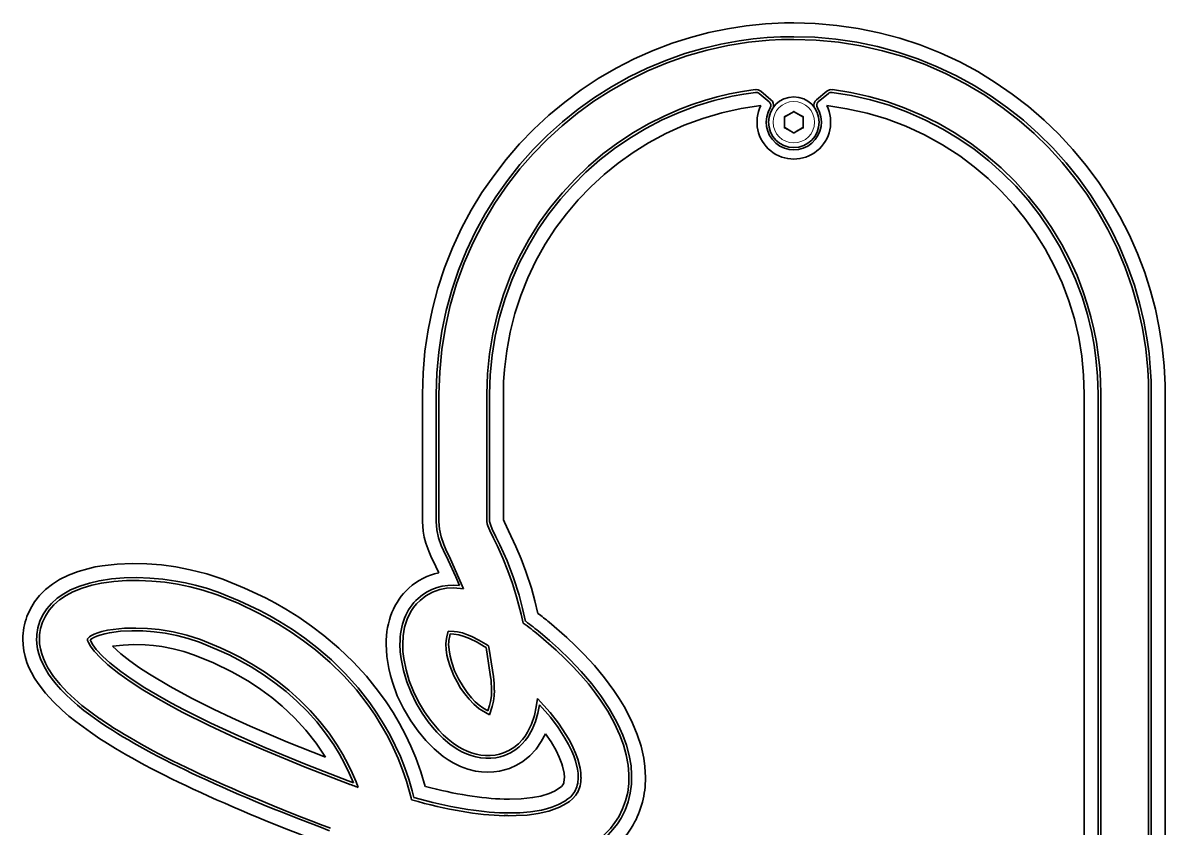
# Model space of a CAD drawing. Extents: x 157 to 1229, y 75 to 1118.
# Drawn here: x 156.6 to 280.7, y 448 to 535.4 of the extents above; entities that cross this region are included whole.
import ezdxf

# ---------------------------------------------------------------- set-up
doc = ezdxf.new("R2010")
doc.units = 0

msp = doc.modelspace()

# ---------------------------------------------------------------- linework, layer by layer
at = {"color": 7, "lineweight": 35, "ltscale": 0.035866}
for p, q in [((237.66, 526.83), (236.56, 527.75)), ((237.85, 527.06), (236.75, 527.98)), ((242.8, 527.06), (243.91, 527.98))]:
    msp.add_line(p, q, dxfattribs=at)
at = {"color": 7, "lineweight": 35, "ltscale": 0.035867}
msp.add_line((242.99, 526.83), (244.1, 527.75), dxfattribs=at)
at = {"color": 7, "lineweight": 13, "ltscale": 0.027423}
for p, q in [((239.28, 525.17), (239.28, 524.07)), ((241.38, 524.07), (241.38, 525.17))]:
    msp.add_line(p, q, dxfattribs=at)
at = {"color": 7, "lineweight": 13, "ltscale": 0.00125}
for p, q in [((239.28, 525.17), (239.33, 525.17)), ((241.38, 525.17), (241.33, 525.17)), ((239.28, 524.07), (239.33, 524.07)), ((240.28, 523.44), (240.3, 523.48)), ((240.38, 523.44), (240.35, 523.48)), ((241.38, 524.07), (241.33, 524.07))]:
    msp.add_line(p, q, dxfattribs=at)
at = {"color": 7, "lineweight": 13, "ltscale": 0.027425}
for p, q in [((240.28, 525.8), (239.33, 525.26)), ((241.33, 525.26), (240.38, 525.8))]:
    msp.add_line(p, q, dxfattribs=at)
at = {"color": 7, "lineweight": 13, "ltscale": 0.001249}
for p, q in [((239.33, 525.26), (239.35, 525.21)), ((241.33, 525.26), (241.3, 525.21)), ((239.33, 523.99), (239.35, 524.03)), ((241.33, 523.99), (241.3, 524.03))]:
    msp.add_line(p, q, dxfattribs=at)
at = {"color": 7, "lineweight": 35, "ltscale": 0.027423}
for p, q in [((239.33, 525.17), (239.33, 524.07)), ((241.33, 524.07), (241.33, 525.17))]:
    msp.add_line(p, q, dxfattribs=at)
at = {"color": 7, "lineweight": 35, "ltscale": 0.027424}
for p, q in [((240.3, 525.76), (239.35, 525.21)), ((241.3, 525.21), (240.35, 525.76)), ((239.35, 524.03), (240.3, 523.48)), ((240.35, 523.48), (241.3, 524.03))]:
    msp.add_line(p, q, dxfattribs=at)
at = {"color": 7, "lineweight": 13, "ltscale": 0.001251}
for p, q in [((240.28, 525.8), (240.3, 525.76)), ((240.38, 525.8), (240.35, 525.76))]:
    msp.add_line(p, q, dxfattribs=at)
at = {"color": 7, "lineweight": 13, "ltscale": 0.000749242}
msp.add_line((241.3, 525.15), (241.3, 525.18), dxfattribs=at)
at = {"color": 7, "lineweight": 13, "ltscale": 0.027424}
for p, q in [((239.33, 523.99), (240.28, 523.44)), ((240.38, 523.44), (241.33, 523.99))]:
    msp.add_line(p, q, dxfattribs=at)
at = {"color": 7, "lineweight": 13, "ltscale": 0.000750767}
msp.add_line((239.36, 524.09), (239.36, 524.06), dxfattribs=at)
at = {"color": 7, "lineweight": 35, "ltscale": 0.346059}
for p, q in [((200, 481.25), (200, 495.09)), ((201.5, 481.25), (201.5, 495.09)), ((201.8, 481.25), (201.8, 495.09)), ((207, 481.25), (207, 495.09)), ((207.3, 481.25), (207.3, 495.09))]:
    msp.add_line(p, q, dxfattribs=at)
at = {"color": 7, "lineweight": 35, "ltscale": 0.341771}
msp.add_line((208.8, 495.09), (208.8, 481.42), dxfattribs=at)
at = {"color": 7, "lineweight": 35}
for p, q in [((271.86, 388.8), (271.86, 495.09)), ((273.36, 495.09), (273.36, 388.8)), ((273.66, 495.09), (273.66, 388.8)), ((278.85, 495.09), (278.85, 388.8)), ((279.15, 495.09), (279.15, 388.8)), ((280.65, 495.09), (280.65, 388.8))]:
    msp.add_line(p, q, dxfattribs=at)
at = {"color": 7, "lineweight": 35, "ltscale": 0.019453}
msp.add_line((201.78, 475.68), (201.44, 476.38), dxfattribs=at)
at = {"color": 7, "lineweight": 35, "ltscale": 0.088133}
msp.add_line((204.48, 473.95), (203.06, 477.17), dxfattribs=at)
at = {"color": 7, "lineweight": 35, "ltscale": 0.015926}
msp.add_line((202.81, 469.35), (202.64, 468.73), dxfattribs=at)
at = {"color": 7, "lineweight": 35, "ltscale": 0.01593}
msp.add_line((203.44, 469.32), (202.81, 469.35), dxfattribs=at)
at = {"color": 7, "lineweight": 35, "ltscale": 0.009956}
msp.add_line((202.93, 468.65), (203.03, 469.04), dxfattribs=at)
at = {"color": 7, "lineweight": 35, "ltscale": 0.009958}
msp.add_line((203.03, 469.04), (203.43, 469.02), dxfattribs=at)
at = {"color": 7, "lineweight": 35, "ltscale": 0.005572}
msp.add_line((206.72, 467.68), (206.91, 467.56), dxfattribs=at)
at = {"color": 7, "lineweight": 35, "ltscale": 0.008971}
msp.add_line((207.18, 467.75), (206.88, 467.94), dxfattribs=at)
at = {"color": 7, "lineweight": 35, "ltscale": 0.003398}
msp.add_line((207.2, 467.61), (207.18, 467.75), dxfattribs=at)
at = {"color": 7, "lineweight": 35, "ltscale": 0.024768}
msp.add_line((206.42, 460.75), (207.27, 460.25), dxfattribs=at)
at = {"color": 7, "lineweight": 35, "ltscale": 0.015481}
msp.add_line((207.1, 460.69), (206.57, 461.01), dxfattribs=at)
at = {"color": 7, "lineweight": 35, "ltscale": 0.015477}
msp.add_line((207.3, 461.28), (207.1, 460.69), dxfattribs=at)
at = {"color": 7, "lineweight": 35, "ltscale": 0.024767}
msp.add_line((207.27, 460.25), (207.58, 461.18), dxfattribs=at)
at = {"color": 7, "lineweight": 35, "ltscale": 0.014918}
msp.add_line((192.51, 452.88), (191.95, 453.09), dxfattribs=at)
at = {"color": 7, "lineweight": 35}
for points in [[(200, 495.09), (200.07, 497.42), (200.27, 499.75), (200.61, 502.06), (201.08, 504.35), (201.68, 506.6), (202.41, 508.82), (203.27, 510.99), (204.26, 513.1), (205.31, 515.07), (206.47, 516.97), (207.74, 518.81), (209.1, 520.57), (210.56, 522.26), (212.11, 523.87), (213.74, 525.38), (215.46, 526.81), (217.24, 528.13), (219.1, 529.36), (221.03, 530.49), (223.01, 531.5), (225.05, 532.4), (227.13, 533.19), (229.1, 533.82), (231.1, 534.35), (233.13, 534.77), (235.17, 535.08), (237.24, 535.29), (239.31, 535.4), (240.33, 535.41)], [(240.33, 535.41), (242.66, 535.35), (244.99, 535.14), (247.3, 534.81), (249.58, 534.34), (251.84, 533.74), (254.06, 533.01), (256.23, 532.15), (258.34, 531.16), (260.31, 530.11), (262.21, 528.94), (264.05, 527.68), (265.81, 526.32), (267.5, 524.86), (269.1, 523.31), (270.62, 521.67), (272.05, 519.96), (273.37, 518.17), (274.6, 516.31), (275.72, 514.39), (276.74, 512.41), (277.64, 510.37), (278.43, 508.29), (279.06, 506.32), (279.59, 504.32), (280.01, 502.29), (280.32, 500.24), (280.53, 498.18), (280.64, 496.11), (280.65, 495.09)], [(201.5, 495.09), (201.57, 497.38), (201.77, 499.66), (202.11, 501.93), (202.58, 504.17), (203.18, 506.38), (203.91, 508.55), (204.77, 510.67), (205.75, 512.74), (206.81, 514.66), (207.97, 516.52), (209.23, 518.3), (210.59, 520.02), (212.04, 521.66), (213.59, 523.21), (215.21, 524.67), (216.92, 526.04), (218.69, 527.31), (220.54, 528.48), (222.45, 529.54), (224.41, 530.5), (226.43, 531.34), (228.49, 532.07), (230.44, 532.64), (232.42, 533.1), (234.41, 533.46), (235.92, 533.66), (237.44, 533.81), (238.88, 533.89), (240.33, 533.91)], [(201.8, 495.09), (201.88, 497.52), (202.11, 499.94), (202.49, 502.35), (203.02, 504.72), (203.71, 507.06), (204.54, 509.34), (205.51, 511.57), (206.63, 513.74), (207.88, 515.83), (209.25, 517.83), (210.59, 519.56), (212.03, 521.2), (213.55, 522.76), (215.16, 524.23), (216.85, 525.61), (218.62, 526.9), (220.45, 528.08), (222.44, 529.2), (224.48, 530.2), (226.58, 531.08), (228.73, 531.83), (230.92, 532.45), (233.15, 532.94), (235.4, 533.3), (237.66, 533.52), (238.99, 533.59), (240.33, 533.61)], [(240.33, 533.91), (242.62, 533.85), (244.9, 533.64), (247.17, 533.31), (249.41, 532.84), (251.62, 532.24), (253.79, 531.51), (255.91, 530.65), (257.98, 529.66), (259.9, 528.61), (261.76, 527.45), (263.54, 526.19), (265.26, 524.83), (266.9, 523.37), (268.45, 521.83), (269.91, 520.2), (271.28, 518.5), (272.55, 516.72), (273.72, 514.88), (274.78, 512.97), (275.74, 511), (276.58, 508.99), (277.31, 506.92), (277.88, 504.98), (278.34, 503), (278.7, 501), (278.9, 499.49), (279.04, 497.97), (279.12, 496.53), (279.15, 495.09)], [(240.33, 533.61), (242.76, 533.54), (245.18, 533.31), (247.59, 532.93), (249.96, 532.39), (252.3, 531.71), (254.58, 530.88), (256.81, 529.9), (258.98, 528.79), (261.07, 527.54), (263.07, 526.16), (264.79, 524.82), (266.44, 523.39), (268, 521.86), (269.47, 520.25), (270.85, 518.56), (272.14, 516.8), (273.32, 514.96), (274.44, 512.98), (275.44, 510.93), (276.32, 508.83), (277.07, 506.68), (277.69, 504.49), (278.18, 502.27), (278.54, 500.02), (278.76, 497.75), (278.83, 496.42), (278.85, 495.09)], [(207, 495.09), (207.07, 497.29), (207.28, 499.48), (207.64, 501.65), (208.15, 503.79), (208.79, 505.9), (209.58, 507.95), (210.5, 509.95), (211.55, 511.89), (212.72, 513.75), (213.91, 515.39), (215.2, 516.96), (216.58, 518.45), (218.04, 519.86), (219.59, 521.17), (221.22, 522.39), (222.91, 523.5), (224.55, 524.44), (226.24, 525.29), (227.97, 526.04), (229.29, 526.54), (230.63, 526.98), (231.99, 527.36), (233.36, 527.69), (234.74, 527.95), (236.14, 528.16)], [(207.3, 495.09), (207.36, 497.2), (207.56, 499.31), (207.9, 501.39), (208.37, 503.45), (208.97, 505.48), (209.7, 507.46), (210.56, 509.39), (211.54, 511.27), (212.58, 513), (213.73, 514.66), (214.98, 516.25), (216.32, 517.76), (217.76, 519.18), (219.27, 520.52), (220.86, 521.76), (222.52, 522.9), (224.25, 523.94), (226.03, 524.87), (227.87, 525.68), (229.76, 526.39), (231.68, 526.97), (233.64, 527.44), (234.9, 527.68), (236.18, 527.86)], [(244.48, 527.86), (246.58, 527.53), (248.65, 527.06), (250.69, 526.46), (252.68, 525.72), (254.62, 524.86), (256.51, 523.88), (258.24, 522.83), (259.9, 521.68), (261.49, 520.44), (263, 519.09), (264.42, 517.66), (265.76, 516.15), (267, 514.55), (268.14, 512.89), (269.18, 511.17), (270.1, 509.38), (270.92, 507.54), (271.63, 505.66), (272.21, 503.73), (272.68, 501.77), (272.93, 500.39), (273.13, 499), (273.3, 497.05), (273.36, 495.09)], [(244.52, 528.16), (246.51, 527.85), (248.48, 527.41), (250.42, 526.86), (252.32, 526.19), (254.18, 525.4), (255.99, 524.51), (257.73, 523.5), (259.51, 522.33), (261.21, 521.05), (262.83, 519.66), (264.35, 518.17), (265.78, 516.59), (267.1, 514.92), (268.32, 513.17), (269.42, 511.34), (270.3, 509.67), (271.08, 507.96), (271.76, 506.2), (272.2, 504.86), (272.58, 503.5), (272.91, 502.13), (273.18, 500.75), (273.39, 499.35), (273.54, 497.94), (273.63, 496.52), (273.66, 495.09)], [(236.76, 526.42), (234.62, 526.1), (232.51, 525.64), (230.44, 525.03), (228.42, 524.29), (226.45, 523.4), (224.55, 522.38), (222.88, 521.34), (221.27, 520.19), (219.74, 518.95), (218.28, 517.61), (216.91, 516.19), (215.64, 514.68), (214.46, 513.1), (213.33, 511.37), (212.32, 509.57), (211.43, 507.71), (210.67, 505.79), (210.03, 503.83), (209.52, 501.83), (209.15, 499.8), (208.91, 497.75), (208.82, 496.42), (208.8, 495.09)], [(271.86, 495.09), (271.79, 497.15), (271.59, 499.21), (271.26, 501.25), (270.79, 503.26), (270.19, 505.23), (269.46, 507.16), (268.6, 509.04), (267.62, 510.86), (266.58, 512.54), (265.43, 514.15), (264.19, 515.68), (262.85, 517.13), (261.43, 518.5), (259.92, 519.78), (258.34, 520.96), (256.47, 522.17), (254.52, 523.24), (252.49, 524.18), (250.41, 524.97), (248.28, 525.61), (246.1, 526.09), (243.9, 526.42)], [(208.8, 481.42), (208.9, 481.18), (209.34, 480.24)], [(201.44, 476.38), (200.92, 477.48), (200.68, 478.04), (200.37, 478.89), (200.2, 479.55), (200.07, 480.22), (200, 481.25)], [(202.79, 477.04), (202.28, 478.11), (202.05, 478.66), (201.76, 479.5), (201.57, 480.36), (201.5, 481.25)], [(203.06, 477.17), (202.56, 478.23), (202.33, 478.77), (202.04, 479.58), (201.87, 480.41), (201.8, 481.25)], [(207.72, 479.45), (207.33, 480.28), (207.1, 480.8), (207.04, 481), (207, 481.25)], [(207.99, 479.59), (207.59, 480.42), (207.38, 480.93), (207.31, 481.14), (207.3, 481.25)], [(209.34, 480.24), (210.15, 478.55), (210.72, 477.2), (211.23, 475.83), (211.83, 474.01), (212.21, 472.65), (212.55, 471.28)], [(210.95, 470.23), (210.72, 471.19), (210.22, 473.09), (209.78, 474.51), (209.29, 475.9), (208.74, 477.26), (208.14, 478.59), (207.72, 479.45)], [(211.21, 470.41), (210.88, 471.82), (210.49, 473.24), (209.89, 475.14), (209.19, 476.98), (208.41, 478.73), (207.99, 479.59)], [(157.06, 470.95), (157.43, 471.76), (157.89, 472.52), (158.43, 473.22), (159.09, 473.87), (159.82, 474.44), (160.6, 474.94), (161.58, 475.43), (162.61, 475.82), (163.66, 476.13), (164.45, 476.32), (165.24, 476.46), (166.85, 476.64), (168.47, 476.71), (170.09, 476.67), (171.67, 476.54), (173.23, 476.32), (174.78, 476.02), (176.58, 475.56), (178.34, 474.98)], [(204.02, 474.3), (203.64, 475.23), (202.79, 477.04)], [(158.47, 470.42), (158.79, 471.12), (159.21, 471.77), (159.71, 472.36), (160.35, 472.93), (161.05, 473.41), (161.8, 473.83), (162.8, 474.25), (163.84, 474.57), (164.9, 474.82), (166.25, 475.03), (167.62, 475.14), (168.99, 475.16), (170.41, 475.11), (171.82, 474.98), (173.22, 474.78), (174.27, 474.59), (175.31, 474.35), (176.57, 474), (177.81, 473.57)], [(158.75, 470.31), (159.06, 470.99), (159.47, 471.62), (159.97, 472.19), (160.6, 472.74), (161.3, 473.21), (162.04, 473.61), (163.05, 474.02), (164.09, 474.33), (165.15, 474.56), (166.5, 474.75), (167.86, 474.85), (169.23, 474.86), (170.63, 474.79), (172.02, 474.66), (173.41, 474.45), (174.79, 474.16), (176.14, 473.81), (177.71, 473.29)], [(178.34, 474.98), (180.67, 474.03), (182.95, 472.95), (184.06, 472.37), (185.16, 471.74), (186.58, 470.85), (187.97, 469.9), (189.31, 468.89), (190.94, 467.51), (192.48, 466.03), (193.92, 464.46), (195.25, 462.79), (196.06, 461.66), (196.81, 460.5), (197.51, 459.31), (198.16, 458.09), (198.75, 456.86), (199.28, 455.6), (199.84, 454.06), (200.31, 452.49)], [(199.74, 472.69), (200.39, 473.19), (201.11, 473.59), (201.88, 473.86), (202.61, 474), (203.35, 474.04), (204.13, 473.99), (204.48, 473.95)], [(177.71, 473.29), (179.99, 472.37), (182.21, 471.31), (183.3, 470.73), (184.36, 470.12), (185.75, 469.25), (187.1, 468.31), (188.4, 467.31), (189.97, 465.96), (191.45, 464.51), (192.83, 462.96), (194.1, 461.32), (194.86, 460.21), (195.57, 459.07), (196.23, 457.91), (196.83, 456.71), (197.37, 455.51), (197.85, 454.28), (198.27, 453.05), (198.78, 451.23), (198.82, 451.03)], [(177.81, 473.57), (180.1, 472.64), (182.33, 471.58), (183.42, 471), (184.49, 470.39), (185.89, 469.51), (187.24, 468.58), (188.55, 467.57), (190.13, 466.22), (191.62, 464.76), (193.01, 463.2), (194.3, 461.56), (195.06, 460.45), (195.78, 459.3), (196.45, 458.13), (197.06, 456.93), (197.61, 455.72), (198.1, 454.49), (198.52, 453.26), (198.89, 452), (199.08, 451.27)], [(197.86, 467.92), (197.91, 468.85), (198.07, 469.77), (198.34, 470.66), (198.75, 471.48), (199.04, 471.92), (199.37, 472.32), (199.74, 472.69)], [(213.76, 470.33), (215.69, 468.65), (216.62, 467.77), (217.52, 466.86), (218.67, 465.6), (219.76, 464.29), (220.77, 462.91), (221.35, 462.04), (221.89, 461.15), (222.37, 460.26), (222.81, 459.36), (223.33, 458.12), (223.74, 456.85), (224.04, 455.54), (224.16, 454.65), (224.23, 453.44)], [(163.62, 468.5), (163.84, 468.72), (164.01, 468.84), (164.36, 469.02), (164.77, 469.17), (165.18, 469.3), (165.8, 469.44), (166.42, 469.54), (167.65, 469.66), (168.9, 469.69), (170.15, 469.65), (171.4, 469.53), (172.92, 469.28), (174.42, 468.91), (175.89, 468.43)], [(163.94, 468.41), (164.06, 468.51), (164.33, 468.67), (164.65, 468.81), (164.99, 468.93), (165.5, 469.07), (166.02, 469.17), (167.21, 469.33), (168.43, 469.39), (169.65, 469.37), (170.87, 469.29), (172.08, 469.12), (173.33, 468.88), (174.57, 468.56), (175.78, 468.15)], [(203.43, 469.02), (203.94, 468.94), (204.53, 468.77), (205.11, 468.54), (205.93, 468.14), (206.72, 467.68)], [(206.88, 467.94), (206.13, 468.37), (205.38, 468.75), (204.88, 468.96), (204.35, 469.15), (203.81, 469.28), (203.44, 469.32)], [(221.32, 449.2), (221.74, 450.04), (222.07, 450.93), (222.29, 451.84), (222.41, 452.81), (222.42, 453.8), (222.34, 454.78), (222.13, 455.9), (221.83, 457), (221.43, 458.07), (220.83, 459.38), (220.12, 460.65), (219.33, 461.87), (218.69, 462.75), (218.02, 463.61), (217.21, 464.56), (216.37, 465.47), (215.47, 466.39), (214.53, 467.28), (212.62, 468.94)], [(221.58, 449.05), (222.01, 449.91), (222.35, 450.81), (222.57, 451.74), (222.7, 452.73), (222.72, 453.73), (222.65, 454.72), (222.45, 455.85), (222.15, 456.96), (221.77, 458.04), (221.44, 458.79), (221.09, 459.53), (220.28, 460.96), (219.37, 462.33), (218.38, 463.63), (217.25, 464.97), (216.05, 466.24), (214.79, 467.45), (213.81, 468.32), (212.81, 469.17)], [(163.95, 458.36), (162.37, 459.52), (161.61, 460.13), (160.87, 460.77), (159.93, 461.67), (159.06, 462.63), (158.27, 463.66), (157.89, 464.25), (157.54, 464.87), (157.28, 465.41), (157.06, 465.96), (156.87, 466.59), (156.73, 467.22), (156.64, 467.86), (156.61, 468.49)], [(164.97, 459.84), (163.99, 460.55), (163.03, 461.29), (162.22, 461.99), (161.44, 462.72), (160.66, 463.55), (159.95, 464.43), (159.34, 465.37), (159.07, 465.86), (158.85, 466.37), (158.66, 466.89), (158.53, 467.43), (158.44, 467.96), (158.41, 468.49)], [(191.85, 452.81), (187.26, 454.59), (182.73, 456.45), (179.78, 457.74), (176.85, 459.11), (173.93, 460.56), (172.47, 461.34), (171.04, 462.15), (169.63, 462.99), (168.27, 463.87), (167.04, 464.74), (165.85, 465.69), (165.07, 466.4), (164.36, 467.16), (163.96, 467.72), (163.74, 468.1), (163.65, 468.35), (163.62, 468.5)], [(191.85, 452.81), (187.26, 454.59), (182.73, 456.45), (179.78, 457.74), (176.85, 459.11), (173.93, 460.56), (172.47, 461.34), (171.04, 462.15), (169.63, 462.99), (168.27, 463.87), (167.04, 464.74), (165.85, 465.69), (165.07, 466.4), (164.36, 467.16), (163.96, 467.72), (163.74, 468.1), (163.65, 468.35), (163.62, 468.5)], [(191.95, 453.09), (187.38, 454.86), (182.88, 456.72), (179.94, 458), (177.02, 459.36), (174.12, 460.81), (172.67, 461.58), (171.24, 462.38), (169.85, 463.21), (168.5, 464.08), (167.26, 464.95), (166.07, 465.89), (165.29, 466.6), (164.59, 467.36), (164.23, 467.85), (164, 468.27), (163.94, 468.41)], [(166.34, 467.7), (167.5, 467.84), (168.68, 467.89), (169.89, 467.86), (170.81, 467.79), (171.72, 467.67), (172.92, 467.44), (174.1, 467.13), (175.26, 466.74)], [(189.46, 455.65), (185.36, 457.3), (181.31, 459.04), (179.3, 459.95), (177.31, 460.89), (174.94, 462.08), (172.62, 463.34), (170.37, 464.67), (169.28, 465.38), (168.24, 466.12), (167.25, 466.88), (166.34, 467.7)], [(175.78, 468.15), (177.94, 467.26), (179, 466.77), (180.04, 466.24), (181.4, 465.48), (182.72, 464.65), (183.99, 463.75), (185.22, 462.79), (186.38, 461.76), (187.49, 460.66), (188.53, 459.5), (189.49, 458.28), (190.38, 457), (190.99, 456), (191.55, 454.98), (192.06, 453.94), (192.51, 452.88)], [(175.89, 468.43), (178.09, 467.53), (179.17, 467.02), (180.24, 466.48), (181.62, 465.69), (182.97, 464.84), (184.26, 463.92), (185.51, 462.93), (186.7, 461.87), (187.83, 460.74), (188.88, 459.54), (189.86, 458.28), (190.76, 456.96), (191.37, 455.94), (191.94, 454.88), (192.38, 453.95), (192.79, 453), (193.03, 452.37)], [(175.89, 468.43), (178.09, 467.53), (179.17, 467.02), (180.24, 466.48), (181.62, 465.69), (182.97, 464.84), (184.26, 463.92), (185.51, 462.93), (186.7, 461.87), (187.83, 460.74), (188.88, 459.54), (189.86, 458.28), (190.76, 456.96), (191.37, 455.94), (191.94, 454.88), (192.38, 453.95), (192.79, 453), (193.03, 452.37)], [(198.73, 459.61), (197.94, 460.94), (197.27, 462.34), (196.74, 463.79), (196.52, 464.53), (196.34, 465.29), (196.14, 466.6), (196.06, 467.92)], [(199.98, 460.43), (199.33, 461.53), (198.77, 462.67), (198.3, 463.86), (197.93, 465.08), (197.68, 466.33), (197.59, 467.12), (197.56, 467.92)], [(200.23, 460.6), (199.59, 461.67), (199.04, 462.79), (198.58, 463.96), (198.23, 465.15), (197.98, 466.38), (197.89, 467.15), (197.86, 467.92)], [(202.64, 468.73), (202.57, 468.35), (202.55, 467.95)], [(202.55, 467.95), (202.58, 467.35), (202.67, 466.75), (202.8, 466.18), (202.97, 465.62), (203.41, 464.51), (203.76, 463.83), (204.15, 463.17)], [(204.41, 463.34), (203.91, 464.17), (203.5, 465.04), (203.18, 465.95), (203, 466.63), (202.89, 467.31), (202.85, 467.95)], [(175.26, 466.74), (177.32, 465.9), (179.32, 464.93), (180.29, 464.39), (181.24, 463.83), (182.47, 463.01), (183.66, 462.14), (184.79, 461.2), (186.11, 459.95), (187.34, 458.6), (188.46, 457.17), (189.46, 455.65)], [(206.91, 467.56), (207.19, 465.88), (207.41, 464.38)], [(207.71, 464.42), (207.61, 465.12), (207.2, 467.61)], [(204.15, 463.17), (204.59, 462.55), (205.07, 461.95), (205.58, 461.41), (206.15, 460.93), (206.42, 460.75)], [(206.57, 461.01), (206.15, 461.3), (205.73, 461.68), (205.33, 462.1), (204.85, 462.7), (204.41, 463.34)], [(207.52, 462.93), (207.49, 462.31), (207.41, 461.72), (207.3, 461.28)], [(207.58, 461.18), (207.72, 461.74), (207.8, 462.33), (207.82, 462.93)], [(212.48, 462.04), (212.37, 461.14), (212.16, 460.17), (211.85, 459.24), (211.42, 458.36), (211.15, 457.96), (210.86, 457.58), (210.42, 457.11), (209.92, 456.71), (209.37, 456.38), (208.81, 456.12)], [(217.22, 453.45), (217.19, 453.96), (217.12, 454.47), (216.87, 455.45), (216.64, 456.08), (216.38, 456.69), (216, 457.42), (215.59, 458.13), (214.76, 459.35), (213.86, 460.51), (212.48, 462.04)], [(208.92, 455.84), (208.45, 455.7), (207.98, 455.6), (207.43, 455.54), (206.88, 455.54), (206.33, 455.59), (205.79, 455.69), (205.29, 455.83), (204.8, 456.01), (204.28, 456.24), (203.78, 456.52), (202.98, 457.07), (202.24, 457.7), (201.56, 458.38), (201.08, 458.93), (200.63, 459.51), (199.98, 460.43)], [(208.81, 456.12), (208.36, 455.98), (207.89, 455.89), (207.37, 455.84), (206.85, 455.84), (206.34, 455.89), (205.83, 455.99), (205.33, 456.13), (204.85, 456.31), (204.38, 456.53), (203.92, 456.79), (203.35, 457.17), (202.8, 457.6), (202.27, 458.08), (201.77, 458.6), (200.87, 459.69), (200.23, 460.6)], [(212.7, 461.36), (212.54, 460.44), (212.28, 459.53), (211.92, 458.66), (211.44, 457.85), (211.16, 457.47), (210.85, 457.12), (210.51, 456.79), (210.14, 456.5), (209.55, 456.13), (208.92, 455.84)], [(216.92, 453.45), (216.9, 453.91), (216.84, 454.36), (216.62, 455.25), (216.43, 455.8), (216.21, 456.33), (215.86, 457.05), (215.48, 457.74), (214.73, 458.89), (213.9, 459.99), (212.7, 461.36)], [(209.44, 454.44), (208.91, 454.27), (208.37, 454.15), (207.74, 454.06), (207.08, 454.03), (206.43, 454.06), (205.78, 454.15), (204.94, 454.35), (204.13, 454.65), (203.35, 455.03), (202.8, 455.36), (202.26, 455.73), (201.26, 456.55), (200.36, 457.48), (199.53, 458.47), (198.73, 459.61)], [(213.37, 458.21), (212.91, 457.35), (212.35, 456.54), (211.68, 455.82), (210.92, 455.21), (210.21, 454.78), (209.44, 454.44)], [(215.42, 453.45), (215.38, 453.93), (215.21, 454.7), (215.14, 454.95), (214.86, 455.68), (214.51, 456.39), (213.98, 457.32), (213.37, 458.21)], [(215.27, 452.69), (215.34, 452.87), (215.41, 453.28), (215.42, 453.45)], [(209.37, 449.3), (210.17, 449.31), (211.37, 449.38), (212.56, 449.54), (213.74, 449.81), (214.32, 450), (214.89, 450.23), (215.62, 450.62), (215.96, 450.86), (216.28, 451.13), (216.66, 451.55), (216.82, 451.8)], [(209.38, 449.6), (210.57, 449.62), (211.75, 449.72), (212.92, 449.91), (213.49, 450.05), (214.06, 450.22), (214.79, 450.51), (215.48, 450.89), (215.8, 451.12), (216.1, 451.37), (216.35, 451.64), (216.56, 451.94)], [(209.45, 451.1), (210.71, 451.14), (211.96, 451.27), (212.87, 451.44), (213.77, 451.71), (214.34, 451.96), (214.86, 452.28), (215.09, 452.47), (215.27, 452.69)], [(214.85, 444.73), (215.68, 444.97), (216.82, 445.39), (217.92, 445.93), (218.94, 446.58), (219.41, 446.95), (219.86, 447.35), (220.42, 447.93), (220.91, 448.56), (221.32, 449.2)], [(215.46, 444.59), (216.74, 445.04), (217.37, 445.31), (217.98, 445.62), (218.76, 446.09), (219.49, 446.62), (220.17, 447.23), (220.69, 447.8), (221.17, 448.41), (221.58, 449.05)]]:
    msp.add_lwpolyline(points, dxfattribs=at)
msp.add_circle((240.33, 524.62), 2.75, dxfattribs=at)
at = {"color": 7, "lineweight": 13}
msp.add_circle((240.33, 524.62), 2.25, dxfattribs=at)
at = {"color": 7, "lineweight": 35}
for centre, radius, start, end in [((236.24, 527.36), 0.8, 50.3008, 97.1778), ((236.24, 527.36), 0.5, 50.3008, 97.1778), ((244.42, 527.36), 0.8, 82.8224, 129.6992), ((244.42, 527.36), 0.5, 82.8224, 129.6992), ((240.33, 524.62), 4, 153.2741, 26.7257), ((240.33, 524.62), 3, 148.514, 31.486), ((237.34, 526.45), 0.5, 328.514, 50.3008), ((237.34, 526.45), 0.8, 346.4618, 50.3008), ((243.31, 526.45), 0.8, 129.6992, 193.5379), ((243.31, 526.45), 0.5, 129.6992, 211.486), ((239.38, 525.17), 0.05, 120, 180), ((240.33, 525.72), 0.05, 60, 120), ((241.28, 525.17), 0.05, 0, 60), ((239.38, 524.07), 0.05, 180, 240), ((240.33, 523.52), 0.05, 240, 300), ((241.28, 524.07), 0.05, 300, 360), ((163.57, 468.48), 6.96, 159.2572, 179.8903), ((163.58, 468.48), 5.47, 159.238, 179.8591), ((163.58, 468.48), 5.17, 159.2292, 179.8518), ((188.09, 439.08), 38.64, 50.5945, 53.731), ((187.91, 438.86), 39.23, 50.6042, 53.5526), ((187.17, 437.93), 41.91, 50.6306, 52.728), ((196.48, 462.86), 11.03, 0.3593, 7.936), ((196.49, 462.86), 11.32, 0.3469, 7.9317), ((247.5, 601.31), 158.58, 249.4539, 249.9089), ((247.5, 601.31), 158.59, 249.454, 249.9089), ((209.07, 446.46), 4.66, 85.3093, 92.5501), ((209.07, 446.47), 3.15, 84.3404, 93.4476), ((209.07, 446.47), 2.85, 84.0657, 93.702)]:
    msp.add_arc(centre, radius, start, end, dxfattribs=at)
at = {"color": 7, "lineweight": 13}
for centre, radius, start, end in [((239.38, 525.17), 0.1, 120, 180), ((239.35, 525.15), 0.0333, 83.2811, 138.5588), ((239.38, 525.2), 0.0333, 161.4413, 216.7189), ((285.73, 524.62), 46.38, 179.3084, 180.6574), ((263.24, 484.93), 46.8, 119.3132, 120.6868), ((240.33, 525.72), 0.1, 60, 120), ((240.3, 525.73), 0.0333, 23.2811, 78.5588), ((217.14, 484.47), 47.34, 59.321, 60.6789), ((241.27, 525.2), 0.0333, 323.2811, 18.5588), ((194.92, 524.62), 46.38, 359.3084, 0.6574), ((241.28, 525.17), 0.1, 0, 60), ((239.38, 524.07), 0.1, 180, 240), ((239.38, 524.04), 0.0333, 143.2811, 198.5588), ((263.24, 564.31), 46.8, 239.3132, 240.6867), ((217.41, 564.31), 46.8, 299.3132, 300.6868), ((240.36, 523.51), 0.0333, 203.281, 258.5588), ((241.3, 524.09), 0.0333, 263.2811, 318.5588), ((241.28, 524.07), 0.1, 300, 360), ((240.33, 523.52), 0.1, 240, 300)]:
    msp.add_arc(centre, radius, start, end, dxfattribs=at)
for centre, major_axis, start_param, end_param in [((240.33, 525.72), (0.025, 0.0433), 6.283185, 7.406149), ((240.33, 523.52), (-0.025, -0.0433), 6.283185, 7.406149), ((241.28, 524.07), (0.025, -0.0433), 0, 1.122964)]:
    msp.add_ellipse(centre, major_axis=major_axis, ratio=0.27735, start_param=start_param, end_param=end_param, dxfattribs=at)
at = {"color": 7, "lineweight": 35}
for centre, major_axis, ratio, start_param, end_param in [((210.09, 453.35), (9.71, -21.89), 0.532183, 3.026631, 3.313641), ((213.16, 460.33), (15.27, -13.03), 0.590219, 3.063996, 3.608308), ((230.66, 404.43), (29.58, -69.47), 0.264165, 2.997038, 3.231971), ((211.17, 461.22), (11.93, -11.4), 0.574643, 3.098507, 3.64389), ((339.72, 454.41), (181.59, -14.51), 0.170532, 3.155214, 3.427421), ((204.81, 464.97), (1.54, -4.15), 0.292254, 3.526693, 3.810237), ((427.92, 425.35), (269.22, -42.44), 0.113903, 3.3736, 3.646166), ((412.81, 427.14), (253.88, -40.8), 0.116036, 3.379549, 3.660598), ((427.97, 425.03), (270.34, -41.83), 0.116461, 3.376979, 3.649488), ((207.98, 459.6), (8.26, -8.07), 0.420417, 0.107282, 0.389746), ((206.82, 460.11), (9.71, -8.73), 0.427032, 0.090725, 0.366933), ((187.5, 463.24), (36.09, -13.42), 0.507186, 6.197898, 6.469625), ((165, 491.1), (52.22, -37.13), 0.285309, 5.637137, 5.879789), ((163.22, 492.52), (54.73, -40.07), 0.296172, 5.614875, 5.879452), ((164.62, 491.14), (53.19, -38.43), 0.296377, 5.609362, 5.873966), ((148.98, 505), (73.06, -57.94), 0.328569, 6.127969, 6.331869)]:
    msp.add_ellipse(centre, major_axis=major_axis, ratio=ratio, start_param=start_param, end_param=end_param, dxfattribs=at)

doc.saveas('drawing.dxf')
